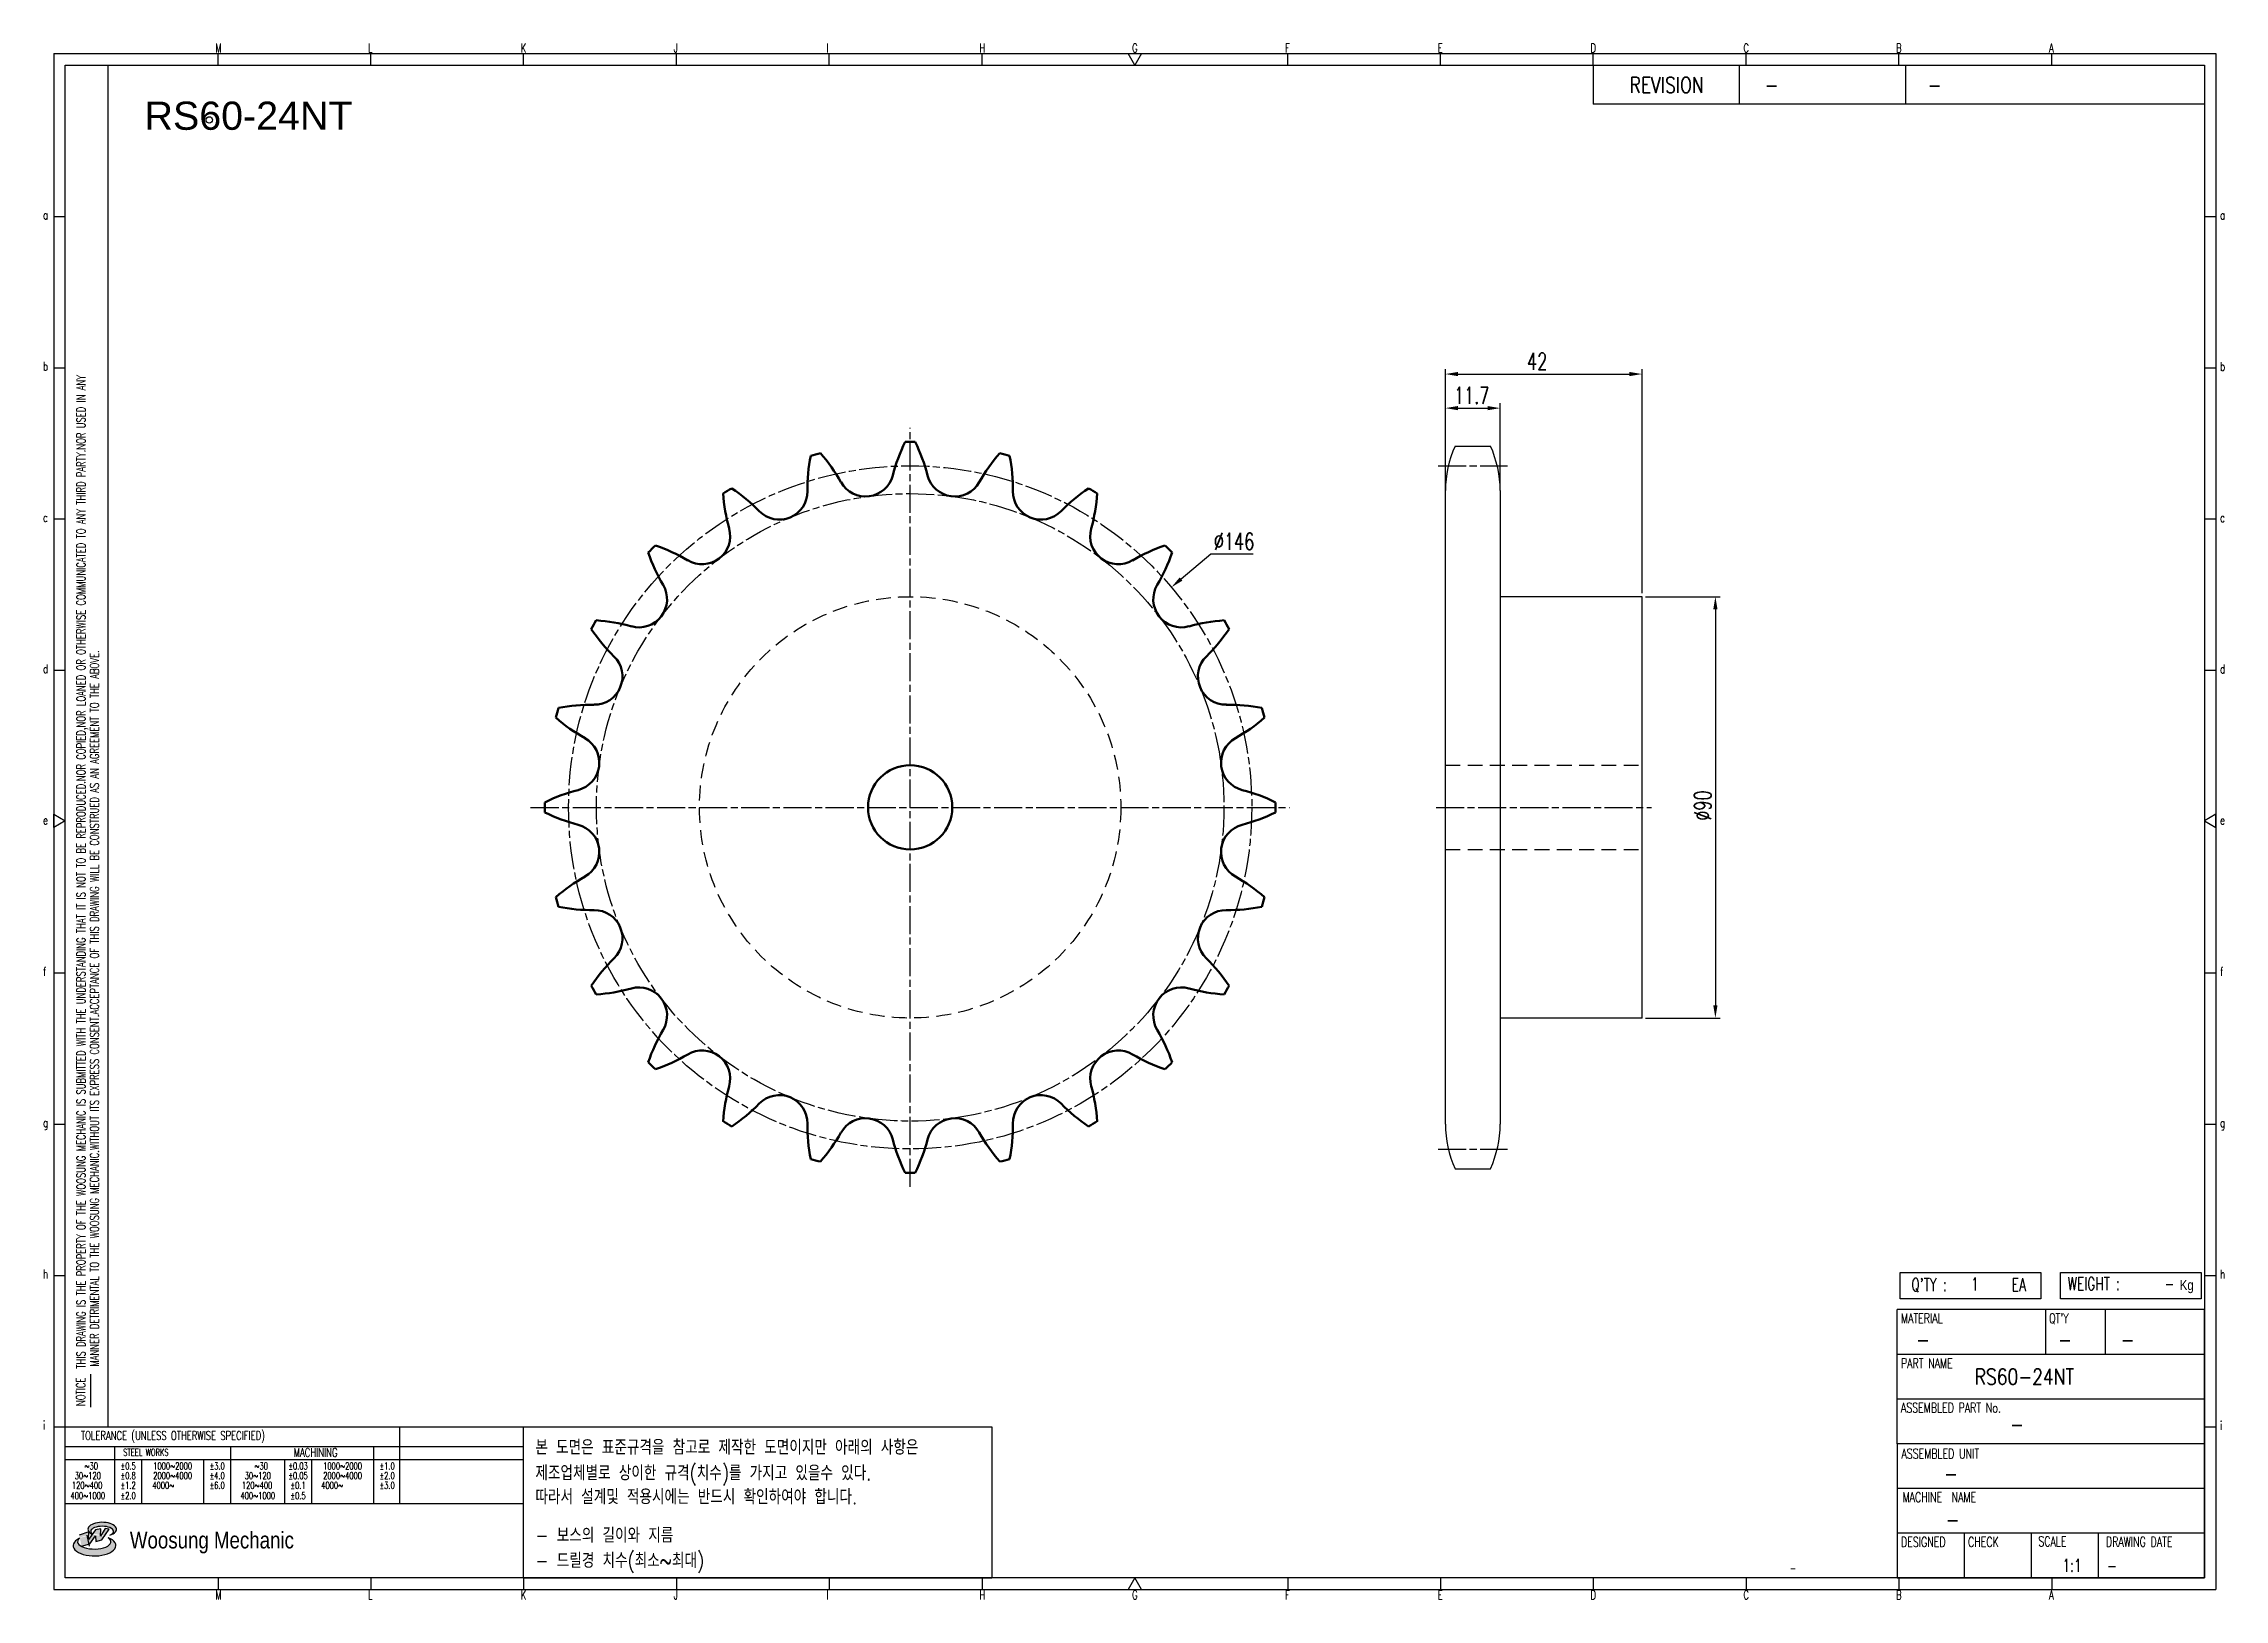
# Model space of a CAD drawing. Header units: millimetres. Extents: x 24105 to 24570, y 30 to 362.
import ezdxf
from ezdxf.enums import TextEntityAlignment as Align

# ---------------------------------------------------------------- set-up
doc = ezdxf.new("R2010")
doc.units = ezdxf.units.MM
for name, pattern in [('AM_ISO08W050', [18, 12, -1.5, 3, -1.5]), ('AM_ISO08W050x2', [9, 6, -0.75, 1.5, -0.75]), ('HIDDEN', [9.525, 6.35, -3.175])]:
    doc.linetypes.add(name, pattern=pattern)
for name, color, linetype, lineweight in [('AM_0N', 7, 'Continuous', 50), ('AM_7', 4, 'AM_ISO08W050', 25), ('AM_7N', 4, 'AM_ISO08W050', 25)]:
    doc.layers.add(name, color=color, linetype=linetype, lineweight=lineweight)
for name, color, linetype in [('HL', 2, 'HIDDEN'), ('S-DIM', 7, 'Continuous'), ('TITLE', 7, 'Continuous'), ('도면레이아웃', 7, 'Continuous')]:
    doc.layers.add(name, color=color, linetype=linetype)
doc.styles.add('HAN', font='ROMANS.shx', dxfattribs={"width": 0.7, "bigfont": 'whgtxt.shx'})
doc.styles.add('HKD_ST2', font='romans.shx', dxfattribs={"width": 0.7, "height": 4, "bigfont": '@extfont2.shx'})
doc.styles.add('HSG', font='SIMPLEX.shx', dxfattribs={"width": 0.7, "bigfont": 'HSG.shx'})
doc.styles.add('ROMANS', font='romans.shx', dxfattribs={"width": 0.7, "bigfont": 'whgtxt.shx'})
doc.styles.add('SLDTEXTSTYLE4', font='arial.ttf', dxfattribs={"width": 0.8})
doc.styles.get("Standard").update_dxf_attribs({"font": 'arial.ttf'})
doc.dimstyles.new('APP6', dxfattribs={"dimscale": 1.5, "dimtxt": 2.4, "dimasz": 1.8, "dimexe": 0.7, "dimexo": 0.5, "dimgap": 0.6, "dimtad": 1, "dimtoh": 1, "dimdec": 1, "dimrnd": 0.01, "dimzin": 9, "dimdsep": 46, "dimtxsty": 'HSG', "dimcen": 0, "dimclrd": 1, "dimclre": 1, "dimclrt": 256, "dimazin": 2, "dimtp": 1, "dimtm": 1, "dimtfac": 0.5, "dimtdec": 1, "dimtofl": 0, "dimtmove": 0, "dimatfit": 3, "dimfxl": 0, "dimtvp": 1, "dimtolj": 2, "dimlwd": -1, "dimlwe": -1, "dimarcsym": 0})

# ---------------------------------------------------------------- blocks, each defined once
blk = doc.blocks.new('SUYWSHJH')
at = {"layer": '도면레이아웃'}
h = blk.add_hatch(color=10, dxfattribs=at)
h.paths.add_polyline_path([(1.544, 35.177), (1.554, 34.966), (1.779, 35.034), (2.054, 35.422), (1.908, 35.446), (1.728, 35.167), (1.741, 35.439), (1.547, 35.405), (1.292, 35.041), (1.295, 35.33), (0.943, 35.208), (1.03, 34.8), (1.336, 34.885)])
edge = h.paths.add_edge_path()
edge.add_ellipse((1.795, 35.421), major_axis=(-0.53, 0), ratio=0.487785, start_angle=122.36065, end_angle=403.39574)
edge.add_line((1.411, 35.244), (1.419, 35.261))
edge.add_ellipse((1.798, 35.344), major_axis=(-0.423, 0), ratio=0.444396, start_angle=131.58977, end_angle=386.19408, ccw=False)
edge = h.paths.add_edge_path()
edge.add_ellipse((1.512, 34.815), major_axis=(-0.793, 0), ratio=0.480113, start_angle=314.67633, end_angle=590.85213)
edge.add_ellipse((1.501, 34.958), major_axis=(-0.62, 0), ratio=0.43311, start_angle=331.7024, end_angle=574.42495, ccw=False)
for p, q in [((0, 90.118), (80.15, 90.118)), ((0, 90.118), (0, 33.191)), ((6.089, 89.693), (6.089, 90.118)), ((11.753, 89.693), (11.753, 90.118)), ((17.418, 89.693), (17.418, 90.118)), ((23.082, 89.693), (23.082, 90.118)), ((28.746, 89.693), (28.746, 90.118)), ((34.411, 89.693), (34.411, 90.118)), ((45.739, 89.693), (45.739, 90.118)), ((51.404, 89.693), (51.404, 90.118)), ((57.068, 89.693), (57.068, 90.118)), ((62.732, 89.693), (62.732, 90.118)), ((68.397, 89.693), (68.397, 90.118)), ((74.061, 89.693), (74.061, 90.118)), ((80.15, 90.118), (80.15, 33.191)), ((0, 84.085), (0.425, 84.085)), ((79.725, 84.085), (80.15, 84.085)), ((0, 78.478), (0.425, 78.478)), ((79.725, 78.478), (80.15, 78.478)), ((0, 72.87), (0.425, 72.87)), ((79.725, 72.87), (80.15, 72.87)), ((0, 67.262), (0.425, 67.262)), ((79.725, 67.262), (80.15, 67.262)), ((0, 56.047), (0.425, 56.047)), ((79.725, 56.047), (80.15, 56.047)), ((0, 50.439), (0.425, 50.439)), ((79.725, 50.439), (80.15, 50.439)), ((0, 44.832), (0.425, 44.832)), ((79.725, 44.832), (80.15, 44.832)), ((1.377, 39.947), (1.377, 41.174)), ((0, 39.224), (0.425, 39.224)), ((79.725, 39.224), (80.15, 39.224)), ((0, 33.191), (80.15, 33.191)), ((6.089, 33.616), (6.089, 33.191)), ((11.753, 33.616), (11.753, 33.191)), ((17.418, 33.616), (17.418, 33.191)), ((23.082, 33.616), (23.082, 33.191)), ((28.746, 33.616), (28.746, 33.191)), ((34.411, 33.616), (34.411, 33.191)), ((45.739, 33.616), (45.739, 33.191)), ((51.404, 33.616), (51.404, 33.191)), ((57.068, 33.616), (57.068, 33.191)), ((62.732, 33.616), (62.732, 33.191)), ((68.397, 33.616), (68.397, 33.191)), ((74.061, 33.616), (74.061, 33.191))]:
    blk.add_line(p, q)
at = {"color": 2}
for p, q in [((2.017, 39.224), (2.017, 89.693)), ((0.425, 39.224), (17.418, 39.224)), ((12.816, 39.224), (12.816, 36.382)), ((17.418, 33.616), (17.418, 39.224)), ((0.425, 38.487), (17.418, 38.487)), ((0.425, 38.012), (17.418, 38.012)), ((2.257, 38.487), (2.257, 36.382)), ((3.257, 38.012), (3.257, 36.382)), ((5.557, 38.012), (5.557, 36.382)), ((6.557, 38.5), (6.557, 36.382)), ((8.557, 38.012), (8.557, 36.382)), ((9.557, 38.026), (9.557, 36.382)), ((11.857, 38.487), (11.857, 36.382)), ((0.425, 36.382), (17.418, 36.382))]:
    blk.add_line(p, q, dxfattribs=at)
at = {"color": 6, "ltscale": 0.5}
for p, q in [((57.068, 89.693), (57.068, 88.246)), ((62.47, 89.693), (62.47, 88.246)), ((68.635, 89.693), (68.635, 88.246)), ((79.725, 88.246), (57.068, 88.246)), ((68.336, 38.59), (68.336, 43.563)), ((79.725, 43.563), (68.336, 43.563)), ((73.827, 43.563), (73.827, 41.905)), ((76.037, 43.563), (76.037, 41.905)), ((79.725, 38.59), (79.725, 43.563)), ((79.725, 41.905), (68.336, 41.905)), ((79.725, 40.248), (68.336, 40.248)), ((68.336, 38.59), (68.336, 33.616)), ((79.725, 38.59), (68.336, 38.59)), ((79.725, 33.616), (79.725, 38.59)), ((79.725, 36.932), (68.336, 36.932)), ((79.725, 35.274), (68.336, 35.274)), ((70.822, 33.616), (70.822, 35.274)), ((73.309, 33.616), (73.309, 35.274)), ((75.796, 33.616), (75.796, 35.274)), ((68.336, 33.616), (79.725, 33.616))]:
    blk.add_line(p, q, dxfattribs=at)
for points in [[(40.075, 89.693), (39.83, 90.118), (40.32, 90.118)], [(0.425, 89.693), (79.725, 89.693), (79.725, 33.616), (0.425, 33.616)], [(0.425, 61.679), (0, 61.433), (0, 61.924)], [(79.725, 61.679), (80.15, 61.433), (80.15, 61.924)], [(40.075, 33.616), (39.83, 33.191), (40.32, 33.191)]]:
    blk.add_lwpolyline(points, close=True)
at = {"layer": 'TITLE', "color": 20}
for p, q in [((68.449, 43.961), (68.449, 44.936)), ((68.449, 44.936), (73.654, 44.936)), ((73.654, 44.936), (73.654, 43.961)), ((74.39, 43.961), (74.39, 44.936)), ((74.39, 44.936), (79.595, 44.936)), ((79.595, 44.936), (79.595, 43.961)), ((73.654, 43.961), (68.449, 43.961)), ((79.595, 43.961), (74.39, 43.961))]:
    blk.add_line(p, q, dxfattribs=at)
at = {"layer": '도면레이아웃'}
for p, q in [((1.295, 35.33), (0.943, 35.208)), ((1.03, 34.8), (1.336, 34.885)), ((1.224, 35.208), (1.311, 34.8)), ((1.224, 35.208), (1.224, 35.208)), ((1.547, 35.405), (1.292, 35.041)), ((1.292, 35.041), (1.295, 35.33)), ((1.336, 34.885), (1.544, 35.177)), ((1.419, 35.261), (1.411, 35.244)), ((1.544, 35.177), (1.554, 34.966)), ((1.741, 35.439), (1.547, 35.405)), ((1.554, 34.966), (1.779, 35.034)), ((1.908, 35.446), (1.728, 35.167)), ((1.728, 35.167), (1.741, 35.439)), ((1.779, 35.034), (2.054, 35.422)), ((2.054, 35.422), (1.908, 35.446))]:
    blk.add_line(p, q, dxfattribs=at)
for centre, major_axis, ratio, start_param, end_param in [((1.795, 35.421), (-0.53, 0), 0.487785, 2.135596, 7.040584), ((1.512, 34.815), (-0.793, 0), 0.480113, 5.492138, 10.312315), ((1.501, 34.958), (-0.62, 0), 0.43311, 5.789299, 10.025607), ((1.798, 35.344), (-0.423, 0), 0.444396, 2.296675, 6.740358)]:
    blk.add_ellipse(centre, major_axis=major_axis, ratio=ratio, start_param=start_param, end_param=end_param, dxfattribs=at)
at = {"color": 4, "style": 'HKD_ST2', "width": 0.7}
for s, p in [('M', (5.988, 90.164)), ('L', (11.652, 90.164)), ('K', (17.316, 90.164)), ('J', (22.981, 90.164)), ('I', (28.645, 90.164)), ('H', (34.309, 90.164)), ('G', (39.974, 90.164)), ('F', (45.638, 90.164)), ('E', (51.302, 90.164)), ('D', (56.967, 90.164)), ('C', (62.631, 90.164)), ('B', (68.295, 90.164)), ('A', (73.96, 90.164)), ('a', (-0.395, 83.976)), ('a', (80.305, 83.97)), ('b', (-0.395, 78.368)), ('b', (80.305, 78.362)), ('c', (-0.395, 72.76)), ('c', (80.305, 72.754)), ('d', (-0.395, 67.153)), ('d', (80.305, 67.147)), ('e', (-0.395, 61.545)), ('e', (80.305, 61.539)), ('f', (-0.395, 55.937)), ('f', (80.305, 55.931)), ('g', (-0.395, 50.33)), ('g', (80.305, 50.324)), ('h', (-0.395, 44.722)), ('h', (80.305, 44.716)), ('i', (-0.395, 39.114)), ('i', (80.305, 39.108)), ('M', (5.988, 32.824)), ('L', (11.652, 32.824)), ('K', (17.316, 32.824)), ('J', (22.981, 32.824)), ('I', (28.645, 32.824)), ('H', (34.309, 32.824)), ('G', (39.974, 32.824)), ('F', (45.638, 32.824)), ('E', (51.302, 32.824)), ('D', (56.967, 32.824)), ('C', (62.631, 32.824)), ('B', (68.295, 32.824)), ('A', (73.96, 32.824))]:
    blk.add_text(s, height=0.326, dxfattribs=at).set_placement(p)
for s, height, style, width, p in [('REVISION', 0.5806, 'HAN', 0.8, (58.415, 88.664)), ('-', 0.581, 'HAN', 0.8, (63.426, 88.664)), ('-', 0.581, 'HAN', 0.8, (69.468, 88.664)), ("Q'TY : ", 0.4746, 'HKD_ST2', 0.7, (68.857, 44.253)), ('1', 0.475, 'HKD_ST2', 0.7, (71.071, 44.275)), ('EA', 0.4746, 'HKD_ST2', 0.7, (72.578, 44.253)), ('WEIGHT : ', 0.4746, 'HKD_ST2', 0.7, (74.65, 44.286)), ('-', 0.581, 'HAN', 0.8, (69.029, 42.157)), ('-', 0.581, 'HAN', 0.8, (74.289, 42.157)), ('-', 0.581, 'HAN', 0.8, (76.623, 42.157)), ('-', 0.581, 'HAN', 0.8, (72.515, 39.013)), ('-', 0.581, 'HAN', 0.8, (70.067, 37.189)), ('-', 0.581, 'HAN', 0.8, (70.126, 35.48)), ('1:1', 0.4746, 'HKD_ST2', 0.7, (74.458, 33.848)), ('-', 0.475, 'HKD_ST2', 0.7, (76.112, 33.837))]:
    blk.add_text(s, height=height, dxfattribs=dict(style=style, width=width)).set_placement(p)
at = {"color": 6, "style": 'HKD_ST2', "width": 0.7}
for s, p in [(' THIS DRAWING IS THE PROPERTY OF THE WOOSUNG MECHANIC IS SUBMITTED WITH THE UNDERSTANDING THAT IT IS NOT TO BE REPRODUCED.NOR COPIED,NOR LOANED OR OTHERWISE COMMUNICATED TO ANY THIRD PARTY.NOR USED IN ANY', (1.173, 41.217)), ('MANNER DETRIMENTAL TO THE WOOSUNG MECHANIC.WITHOUT ITS EXPRESS CONSENT.ACCEPTANCE OF THIS DRAWING WILL BE CONSTRUED AS AN AGREEMENT TO THE ABOVE.', (1.672, 41.447))]:
    blk.add_text(s, height=0.326266, rotation=90, dxfattribs=at).set_placement(p)
at = {"style": 'HKD_ST2', "width": 0.7}
blk.add_text('-', height=0.475, dxfattribs=at).set_placement((78.613, 44.286), align=Align.RIGHT)
at = {"color": 4, "style": 'HKD_ST2', "width": 0.7}
for s, height, p in [('MATERIAL', 0.3651, (68.474, 43.425)), ("QT'Y", 0.3651, (73.965, 43.425)), ('PART NAME', 0.3651, (68.474, 41.756)), ('ASSEMBLED PART No.', 0.36511, (68.474, 40.109)), ('ASSEMBLED UNIT', 0.36511, (68.49, 38.408)), ('MACHINE  NAME', 0.36511, (68.532, 36.794)), ('DESIGNED', 0.3651, (68.474, 35.136)), ('CHECK', 0.3651, (70.961, 35.136)), ('SCALE', 0.3651, (73.566, 35.153)), ('DRAWING DATE', 0.36511, (76.071, 35.141))]:
    blk.add_text(s, height=height, dxfattribs=at).set_placement(p, align=Align.TOP_LEFT)
at = {"style": 'HKD_ST2', "width": 0.7}
blk.add_text('NOTICE', height=0.3263, rotation=90, dxfattribs=at).set_placement((1.163, 39.988))
for s, height, style, width, p in [('TOLERANCE (UNLESS OTHERWISE SPECIFIED)', 0.32627, 'HKD_ST2', 0.7, (4.417, 38.896)), ('-', 0.326, 'ROMANS', 0.65, (64.469, 33.975))]:
    blk.add_text(s, height=height, dxfattribs=dict(style=style, width=width)).set_placement(p, align=Align.MIDDLE_CENTER)
at = {"color": 4, "style": 'HKD_ST2', "width": 0.7}
for s, height, p in [('STEEL WORKS', 0.26101, (3.416, 38.268)), ('MACHINING', 0.3263, (9.707, 38.27)), ('%%P0.5', 0.261, (2.757, 37.762)), ('%%P0.8', 0.261, (2.757, 37.411)), ('%%P3.0', 0.261, (6.057, 37.762)), ('%%P4.0', 0.261, (6.057, 37.411)), ('%%P0.03', 0.261, (9.057, 37.762)), ('%%P0.05', 0.261, (9.057, 37.411)), ('%%P1.0', 0.261, (12.357, 37.762)), ('%%P2.0', 0.261, (12.357, 37.411)), ('%%P1.2', 0.261, (2.757, 37.045)), ('%%P2.0', 0.261, (2.757, 36.67)), ('%%P6.0', 0.261, (6.057, 37.045)), ('%%P0.1', 0.261, (9.057, 37.045)), ('%%P0.5', 0.261, (9.057, 36.67)), ('%%P3.0', 0.261, (12.357, 37.045))]:
    blk.add_text(s, height=height, dxfattribs=at).set_placement(p, align=Align.MIDDLE)
for s, height, p in [('30%%126120', 0.261, (1.263, 37.411)), ('%%12630', 0.261, (1.389, 37.762)), ('2000%%1264000', 0.26101, (4.407, 37.411)), ('1000%%1262000', 0.26101, (4.407, 37.762)), ('30%%126120', 0.261, (7.563, 37.411)), ('%%12630', 0.261, (7.689, 37.762)), ('2000%%1264000', 0.26101, (10.707, 37.411)), ('1000%%1262000', 0.26101, (10.707, 37.762)), ('400%%1261000', 0.26101, (1.263, 36.67)), ('120%%126400', 0.26101, (1.237, 37.045)), ('4000%%126', 0.261, (4.061, 37.045)), ('400%%1261000', 0.26101, (7.563, 36.67)), ('120%%126400', 0.26101, (7.537, 37.045)), ('4000%%126', 0.261, (10.321, 37.045))]:
    blk.add_text(s, height=height, dxfattribs=at).set_placement(p, align=Align.MIDDLE_CENTER)
at = {"color": 1, "style": 'SLDTEXTSTYLE4', "width": 0.8}
blk.add_text('Woosung Mechanic', height=0.61957, dxfattribs=at).set_placement((2.822, 34.711))
at = {"layer": 'TITLE', "width": 0.8}
blk.add_text('Kg', height=0.3789, dxfattribs=at).set_placement((78.807, 44.286))
blk = doc.blocks.new('*D2')
at = {"layer": 'Defpoints', "color": 0, "transparency": 16777216}
for p in [(24345.44, 245.73), (24233.84, 151.68)]:
    blk.add_point(p, dxfattribs=at)
at = {"layer": 'S-DIM', "color": 1, "transparency": 16777216}
for p, q in [((24353.85, 252.82), (24347.5, 247.48)), ((24362.91, 252.82), (24353.85, 252.82))]:
    blk.add_line(p, q, dxfattribs=at)
blk.add_solid([(24347.21, 247.82), (24347.79, 247.13), (24345.44, 245.73)], dxfattribs=at)
at = {"layer": 'S-DIM', "transparency": 16777216, "insert": (24358.83, 255.52), "char_height": 3.6, "attachment_point": 5, "style": 'HSG'}
blk.add_mtext('\\A2;∅146', dxfattribs=at)
blk = doc.blocks.new('*D3')
at = {"layer": 'Defpoints', "color": 0, "transparency": 16777216}
for p in [(24415.67, 283.99), (24403.97, 266.39), (24415.67, 266.39)]:
    blk.add_point(p, dxfattribs=at)
at = {"layer": 'S-DIM', "color": 1, "transparency": 16777216}
for p, q in [((24403.97, 267.14), (24403.97, 285.04)), ((24415.67, 267.14), (24415.67, 285.04)), ((24406.67, 283.99), (24412.97, 283.99))]:
    blk.add_line(p, q, dxfattribs=at)
for points in [[(24406.67, 284.44), (24406.67, 283.54), (24403.97, 283.99)], [(24412.97, 284.44), (24412.97, 283.54), (24415.67, 283.99)]]:
    blk.add_solid(points, dxfattribs=at)
at = {"layer": 'S-DIM', "transparency": 16777216, "insert": (24409.58, 286.69), "char_height": 3.6, "attachment_point": 5, "style": 'HSG'}
blk.add_mtext('\\A2;11.7', dxfattribs=at)
blk = doc.blocks.new('*D4')
at = {"layer": 'Defpoints', "color": 0, "transparency": 16777216}
for p in [(24445.97, 291.27), (24403.97, 265.73), (24445.97, 243.71)]:
    blk.add_point(p, dxfattribs=at)
at = {"layer": 'S-DIM', "color": 1, "transparency": 16777216}
for p, q in [((24403.97, 266.48), (24403.97, 292.32)), ((24406.67, 291.27), (24443.27, 291.27)), ((24445.97, 244.46), (24445.97, 292.32))]:
    blk.add_line(p, q, dxfattribs=at)
for points in [[(24406.67, 291.72), (24406.67, 290.82), (24403.97, 291.27)], [(24443.27, 291.72), (24443.27, 290.82), (24445.97, 291.27)]]:
    blk.add_solid(points, dxfattribs=at)
at = {"layer": 'S-DIM', "transparency": 16777216, "insert": (24423.58, 293.97), "char_height": 3.6, "attachment_point": 5, "style": 'HSG'}
blk.add_mtext('\\A2;42', dxfattribs=at)
blk = doc.blocks.new('*D5')
at = {"layer": 'Defpoints', "color": 0, "transparency": 16777216}
for p in [(24445.97, 243.71), (24445.97, 153.71), (24461.64, 153.71)]:
    blk.add_point(p, dxfattribs=at)
at = {"layer": 'S-DIM', "color": 1, "transparency": 16777216}
for p, q in [((24446.72, 243.71), (24462.69, 243.71)), ((24461.64, 241.01), (24461.64, 156.41)), ((24446.72, 153.71), (24462.69, 153.71))]:
    blk.add_line(p, q, dxfattribs=at)
for points in [[(24461.19, 241.01), (24462.09, 241.01), (24461.64, 243.71)], [(24461.19, 156.41), (24462.09, 156.41), (24461.64, 153.71)]]:
    blk.add_solid(points, dxfattribs=at)
at = {"layer": 'S-DIM', "transparency": 16777216, "insert": (24458.94, 199.1), "char_height": 3.6, "attachment_point": 5, "rotation": 90, "style": 'HSG'}
blk.add_mtext('\\A2;%%c90', dxfattribs=at)

msp = doc.modelspace()

# ---------------------------------------------------------------- linework, layer by layer
for p, q in [((24406.05, 275.89), (24413.58, 275.89)), ((24403.97, 131.03), (24403.97, 266.39)), ((24415.67, 266.39), (24415.67, 131.03)), ((24445.97, 243.71), (24415.67, 243.71)), ((24445.97, 153.71), (24445.97, 243.71)), ((24445.97, 153.71), (24415.67, 153.71)), ((24406.05, 121.53), (24413.58, 121.53))]:
    msp.add_line(p, q)
at = {"color": 4}
msp.add_lwpolyline([(24207.07, 66.42), (24307.11, 66.42), (24307.11, 34.1), (24207.07, 34.1)], close=True, dxfattribs=at)
msp.add_circle((24139.92, 345.54), 0.696)
for centre, start, end in [((24426.67, 266.39), 155.2599, 180), ((24392.97, 266.39), 0, 24.7401), ((24426.67, 131.03), 180, 204.7401), ((24392.97, 131.03), 335.2599, 0)]:
    msp.add_arc(centre, 22.7, start, end)
at = {"layer": 'AM_0N'}
msp.add_circle((24289.64, 198.71), 9, dxfattribs=at)
for centre, radius, start, end in [((24321.93, 260.4), 37.16, 153.8666, 165.625), ((24289.64, 198.71), 78.06, 89.2138, 90.7862), ((24257.35, 260.4), 37.16, 14.375, 26.1334), ((24304.86, 266.65), 37.16, 168.8666, 180.625), ((24289.64, 198.71), 78.06, 104.2138, 105.7862), ((24242.48, 249.94), 37.16, 29.375, 41.1334), ((24336.79, 249.94), 37.16, 138.8666, 150.625), ((24289.64, 198.71), 78.06, 74.2138, 75.7862), ((24274.42, 266.65), 37.16, 359.375, 11.1334), ((24289.64, 198.71), 78.06, 119.2138, 120.7862), ((24286.76, 268.28), 37.16, 183.8666, 195.625), ((24230.83, 235.99), 37.16, 44.375, 56.1334), ((24261.69, 266.18), 6.01, 224.375, 0.625), ((24280.11, 271.12), 6.01, 209.375, 345.625), ((24299.17, 271.12), 6.01, 194.375, 330.625), ((24317.59, 266.18), 6.01, 179.375, 315.625), ((24348.45, 235.99), 37.16, 123.8666, 135.625), ((24289.64, 198.71), 78.06, 59.2138, 60.7862), ((24292.52, 268.28), 37.16, 344.375, 356.1334), ((24245.18, 256.65), 6.01, 239.375, 15.625), ((24334.1, 256.65), 6.01, 164.375, 300.625), ((24289.64, 198.71), 78.06, 134.2138, 135.7862), ((24268.85, 265.16), 37.16, 198.8666, 210.625), ((24223.19, 219.5), 37.16, 59.375, 71.1334), ((24356.09, 219.5), 37.16, 108.8666, 120.625), ((24310.43, 265.16), 37.16, 329.375, 341.1334), ((24289.64, 198.71), 78.06, 44.2138, 45.7862), ((24231.7, 243.17), 6.01, 254.375, 30.625), ((24347.58, 243.17), 6.01, 149.375, 285.625), ((24289.64, 198.71), 78.06, 149.2138, 150.7862), ((24220.07, 201.59), 37.16, 74.375, 86.1334), ((24359.21, 201.59), 37.16, 93.8666, 105.625), ((24289.64, 198.71), 78.06, 29.2138, 30.7862), ((24252.36, 257.51), 37.16, 213.8666, 225.625), ((24326.92, 257.51), 37.16, 314.375, 326.1334), ((24222.17, 226.66), 6.01, 269.375, 45.625), ((24357.11, 226.66), 6.01, 134.375, 270.625), ((24289.64, 198.71), 78.06, 164.2138, 165.7862), ((24221.69, 183.48), 37.16, 89.375, 101.1334), ((24357.58, 183.48), 37.16, 78.8666, 90.625), ((24289.64, 198.71), 78.06, 14.2138, 15.7862), ((24238.41, 245.86), 37.16, 228.8666, 240.625), ((24340.87, 245.86), 37.16, 299.375, 311.1334), ((24217.23, 208.24), 6.01, 284.375, 60.625), ((24362.05, 208.24), 6.01, 119.375, 255.625), ((24227.95, 166.42), 37.16, 104.375, 116.1334), ((24351.33, 166.42), 37.16, 63.8666, 75.625), ((24289.64, 198.71), 78.06, 179.2138, 180.7862), ((24227.95, 231), 37.16, 243.8666, 255.625), ((24351.33, 231), 37.16, 284.375, 296.1334), ((24289.64, 198.71), 78.06, 359.2138, 0.7862), ((24217.23, 189.17), 6.01, 299.375, 75.625), ((24362.05, 189.17), 6.01, 104.375, 240.625), ((24238.41, 151.55), 37.16, 119.375, 131.1334), ((24340.87, 151.55), 37.16, 48.8666, 60.625), ((24289.64, 198.71), 78.06, 194.2138, 195.7862), ((24221.69, 213.93), 37.16, 258.8666, 270.625), ((24357.58, 213.93), 37.16, 269.375, 281.1334), ((24289.64, 198.71), 78.06, 344.2138, 345.7862), ((24222.17, 170.76), 6.01, 314.375, 90.625), ((24357.11, 170.76), 6.01, 89.375, 225.625), ((24252.36, 139.9), 37.16, 134.375, 146.1334), ((24326.92, 139.9), 37.16, 33.8666, 45.625), ((24289.64, 198.71), 78.06, 209.2138, 210.7862), ((24220.07, 195.82), 37.16, 273.8666, 285.625), ((24231.7, 154.25), 6.01, 329.375, 105.625), ((24347.58, 154.25), 6.01, 74.375, 210.625), ((24359.21, 195.82), 37.16, 254.375, 266.1334), ((24289.64, 198.71), 78.06, 329.2138, 330.7862), ((24268.85, 132.25), 37.16, 149.375, 161.1334), ((24310.43, 132.25), 37.16, 18.8666, 30.625), ((24223.19, 177.92), 37.16, 288.8666, 300.625), ((24245.18, 140.77), 6.01, 344.375, 120.625), ((24334.1, 140.77), 6.01, 59.375, 195.625), ((24356.09, 177.92), 37.16, 239.375, 251.1334), ((24289.64, 198.71), 78.06, 224.2138, 225.7862), ((24289.64, 198.71), 78.06, 314.2138, 315.7862), ((24286.76, 129.14), 37.16, 164.375, 176.1334), ((24230.83, 161.43), 37.16, 303.8666, 315.625), ((24261.69, 131.23), 6.01, 359.375, 135.625), ((24317.59, 131.23), 6.01, 44.375, 180.625), ((24348.45, 161.43), 37.16, 224.375, 236.1334), ((24292.52, 129.14), 37.16, 3.8666, 15.625), ((24289.64, 198.71), 78.06, 239.2138, 240.7862), ((24304.86, 130.76), 37.16, 179.375, 191.1334), ((24280.11, 126.3), 6.01, 14.375, 150.625), ((24299.17, 126.3), 6.01, 29.375, 165.625), ((24274.42, 130.76), 37.16, 348.8666, 0.625), ((24289.64, 198.71), 78.06, 299.2138, 300.7862), ((24242.48, 147.48), 37.16, 318.8666, 330.625), ((24321.93, 137.02), 37.16, 194.375, 206.1334), ((24257.35, 137.02), 37.16, 333.8666, 345.625), ((24336.79, 147.48), 37.16, 209.375, 221.1334), ((24289.64, 198.71), 78.06, 254.2138, 255.7862), ((24289.64, 198.71), 78.06, 284.2138, 285.7862), ((24289.64, 198.71), 78.06, 269.2138, 270.7862)]:
    msp.add_arc(centre, radius, start, end, dxfattribs=at)
at = {"layer": 'AM_7', "linetype": 'AM_ISO08W050x2'}
for radius in [72.97, 67.02]:
    msp.add_circle((24289.64, 198.71), radius, dxfattribs=at)
at = {"layer": 'AM_7N', "linetype": 'AM_ISO08W050x2'}
for p, q in [((24289.64, 117.64), (24289.64, 279.77)), ((24402.4, 271.68), (24417.23, 271.68)), ((24208.57, 198.71), (24370.7, 198.71)), ((24401.97, 198.71), (24447.97, 198.71)), ((24402.4, 125.73), (24417.23, 125.73))]:
    msp.add_line(p, q, dxfattribs=at)
at = {"layer": 'HL', "ltscale": 0.5}
for p, q in [((24403.97, 207.71), (24445.97, 207.71)), ((24403.97, 189.71), (24445.97, 189.71))]:
    msp.add_line(p, q, dxfattribs=at)
msp.add_circle((24289.64, 198.71), 45, dxfattribs=at)

# ---------------------------------------------------------------- block references
at = {"xscale": 5.762645251808727, "yscale": 5.762645251808727, "zscale": 5.762645251808727}
msp.add_blockref('SUYWSHJH', (24106.7, -159.61), dxfattribs=at)

# ---------------------------------------------------------------- texts
at = {"color": 2}
msp.add_text('RS60-24NT', height=6.021, dxfattribs=at).set_placement((24126.1, 343.44))
at = {"style": 'HAN', "width": 0.8}
msp.add_text('RS60-24NT', height=3.346, dxfattribs=at).set_placement((24517.04, 75.42))
at = {"color": 4, "style": 'HAN', "width": 0.8}
for s, p in [('본 도면은 표준규격을 참고로 제작한 도면이지만 아래의 사항은', (24209.58, 60.44)), ('제조업체별로 상이한 규격(치수)를 가지고 있을수 있다.', (24209.58, 54.95)), ('따라서 설계및 적용시에는 반드시 확인하여야 합니다.', (24209.58, 49.86)), ('- 보스의 길이와 지름', (24209.58, 41.65)), ('- 드릴경 치수(최소~최대)', (24209.58, 36.25))]:
    msp.add_text(s, height=3.1658, dxfattribs=at).set_placement(p)

# ---------------------------------------------------------------- dimensions: what is measured, and where the dimension line sits
at = {"layer": 'S-DIM', "color": 1}
for base, p1, p2, picture, middle in [((24445.97, 291.27), (24403.97, 265.73), (24445.97, 243.71), '*D4', (24423.58, 291.27)), ((24415.67, 283.99), (24403.97, 266.39), (24415.67, 266.39), '*D3', (24409.58, 283.99))]:
    dim = msp.add_linear_dim(base=base, p1=p1, p2=p2, dimstyle='APP6', dxfattribs=at)
    dim.commit()
    dim.dimension.update_dxf_attribs({"geometry": picture, "text_midpoint": middle, "dimtype": 128})
dim = msp.add_diameter_dim_2p(p1=(24233.84, 151.68), p2=(24345.44, 245.73), dimstyle='APP6', dxfattribs=at)
dim.commit()
dim.dimension.update_dxf_attribs({"geometry": '*D2', "text_midpoint": (24358.83, 252.82), "dimtype": 131})
dim = msp.add_linear_dim(base=(24461.64, 153.71), p1=(24445.97, 243.71), p2=(24445.97, 153.71), angle=90, text='%%c<>', dimstyle='APP6', dxfattribs=at)
dim.commit()
dim.dimension.update_dxf_attribs({"geometry": '*D5', "text_midpoint": (24461.64, 199.1), "dimtype": 128})

doc.saveas('drawing.dxf')
